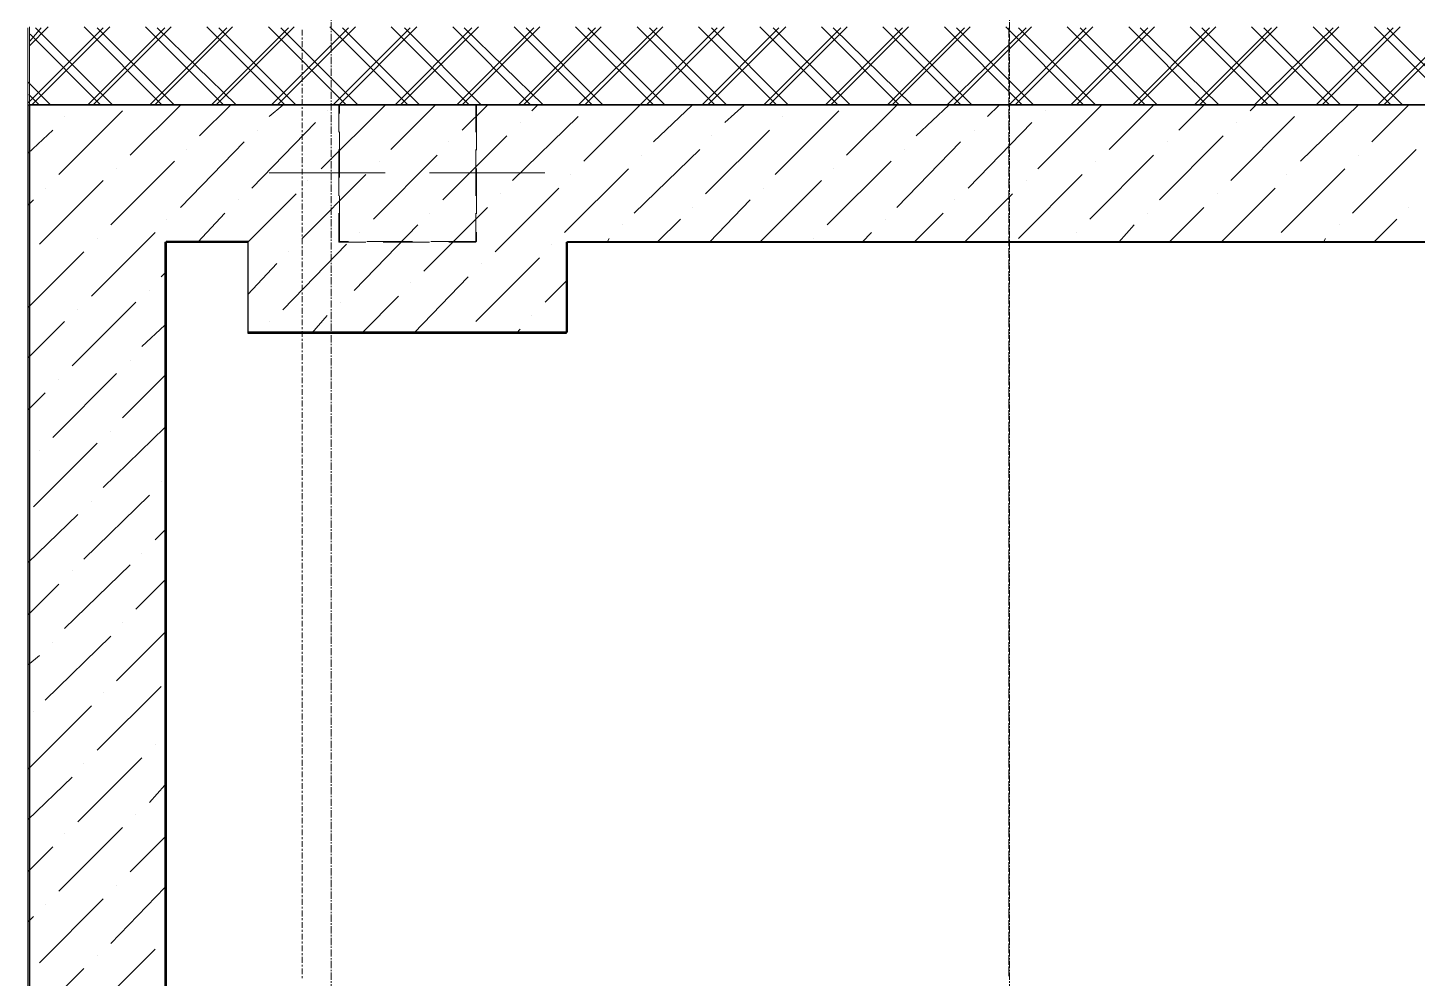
# Model space of a CAD drawing. Header units: millimetres. Extents: x -10178924 to 11692288, y -947381 to 58396.
# Drawn here: x 745756 to 748802, y -831172 to -829089 of the extents above; entities that cross this region are included whole.
import ezdxf

# ---------------------------------------------------------------- set-up
doc = ezdxf.new("R2010")
doc.units = ezdxf.units.MM
for name, pattern in [('DASHED', [564.444447, 282.222223, -282.222223]), ('GOST2.303 4', [7, 5, -2, 0]), ('осевая', [50.8, 31.75, -6.35, 6.35, -6.35])]:
    doc.linetypes.add(name, pattern=pattern)
for name, color, linetype, lineweight in [('PDF _0', 7, 'Continuous', 9), ('PDF _Стены', 7, 'Continuous', 9), ('Крыльцо', 250, 'Continuous', 9), ('Размеры осевые', 153, 'Continuous', 9), ('Стены', 7, 'Continuous', 20), ('Штрих', 7, 'Continuous', 13), ('ШТРИХОВКА', 252, 'Continuous', 15)]:
    doc.layers.add(name, color=color, linetype=linetype, lineweight=lineweight)
doc.layers.add('PDF _Крыльцо', color=2, linetype='Continuous')
doc.layers.add('PDF _Штрих', color=7, linetype='Continuous')
doc.layers.add('PDF _Размеры осевые', color=7, linetype='Continuous', true_color=0x5d6970)
doc.layers.add('PDF _штриховка', color=7, linetype='Continuous', true_color=0x95834a)

# ---------------------------------------------------------------- blocks, each defined once
blk = doc.blocks.new('A$C5282721b')
at = {"layer": 'ШТРИХОВКА', "lineweight": 9, "true_color": 0x000000, "transparency": 33554687}
h = blk.add_hatch(dxfattribs=at)
h.set_pattern_fill('ANSI37', color=18, scale=30, style=0)
h.set_pattern_definition([(45, (-41795451.25, -1495764.39), (-67.3519209, 67.3519209), []), (135, (-41795451.25, -1495764.39), (-67.3519209, -67.3519209), [])])
h.paths.add_polyline_path([(30680.879, -48296.478), (23402.93, -48296.478), (23399.762, -48466.478), (30680.879, -48466.478)])
at = {"layer": 'Крыльцо', "color": 18, "linetype": 'DASHED', "lineweight": 5, "ltscale": 20, "true_color": 0x000000, "transparency": 33554687}
blk.add_line((29693.445, -48466.478), (24375.505, -48466.478), dxfattribs=at)
at = {"layer": 'Размеры осевые', "color": 251, "linetype": 'осевая', "ltscale": 0.5, "transparency": 33554687}
for p, q in [((25550, -58512.867), (25550, -4812.867)), ((24062.718, -58512.867), (24062.718, -46412.867))]:
    blk.add_line(p, q, dxfattribs=at)
at = {"layer": 'Стены', "color": 18, "linetype": 'Continuous', "lineweight": 25, "true_color": 0x000000, "transparency": 33554687}
for p, q in [((23401.346, -48466.478), (23401.346, -56936.52)), ((23401.346, -48466.478), (30680.879, -48466.478)), ((23701.346, -48766.478), (23701.346, -51847.02)), ((23881.112, -48766.478), (23701.346, -48766.478)), ((23881.112, -48965.546), (23881.112, -48766.478)), ((24581.112, -48766.478), (26891.112, -48766.478)), ((24581.112, -48965.546), (24581.112, -48766.478)), ((24581.112, -48965.546), (23881.112, -48965.546))]:
    blk.add_line(p, q, dxfattribs=at)
at = {"layer": 'Штрих', "color": 18, "linetype": 'GOST2.303 4', "ltscale": 50, "true_color": 0x000000, "transparency": 33554687}
blk.add_line((24531.112, -48616.546), (23931.112, -48616.546), dxfattribs=at)
at = {"layer": 'Штрих', "color": 18, "linetype": 'GOST2.303 4', "ltscale": 20, "true_color": 0x000000, "transparency": 33554687}
blk.add_lwpolyline([(24081.112, -48466.546), (24381.112, -48466.546), (24381.112, -48766.546), (24081.112, -48766.546)], close=True, dxfattribs=at)
at = {"layer": 'ШТРИХОВКА', "color": 18, "lineweight": 9, "true_color": 0x000000, "transparency": 33554687}
blk.add_line((23401.346, -48466.478), (23401.346, -48296.478), dxfattribs=at)

msp = doc.modelspace()

# ---------------------------------------------------------------- linework, layer by layer
at = {"layer": 'PDF _0', "lineweight": 0}
for points in [[(745824.1, -829410.6), (745963.8, -829270.9)], [(745980.7, -829368.3), (746090.8, -829258.2)], [(746133.1, -829326), (746200.9, -829258.2)], [(746285.5, -829283.6), (746315.2, -829258.2)], [(746399.8, -829397.9), (746539.5, -829258.2)], [(746412.5, -829270.9), (746412.5, -829270.9)], [(746552.2, -829355.6), (746649.6, -829258.2)], [(746708.9, -829313.3), (746763.9, -829258.2)], [(746861.3, -829270.9), (746874, -829258.2)], [(746975.6, -829381), (747098.3, -829258.2)], [(747128, -829338.7), (747212.6, -829258.2)], [(747284.6, -829296.3), (747326.9, -829258.2)], [(747394.7, -829410.6), (747534.4, -829270.9)], [(747551.3, -829368.3), (747661.4, -829258.2)], [(747703.7, -829326), (747775.7, -829258.2)], [(747860.3, -829283.6), (747885.7, -829258.2)], [(747970.4, -829397.9), (748110.1, -829258.2)], [(747987.3, -829270.9), (747987.3, -829270.9)], [(748127, -829355.6), (748224.4, -829258.2)], [(748279.4, -829313.3), (748334.5, -829258.2)], [(748436.1, -829270.9), (748448.8, -829258.2)], [(748546.1, -829381), (748673.1, -829258.2)], [(748702.8, -829338.7), (748783.2, -829258.2)], [(745836.8, -829283.6), (745836.8, -829283.6)], [(746247.4, -829440.3), (746387.1, -829296.3)], [(746818.9, -829423.3), (746962.9, -829283.6)], [(746835.9, -829296.3), (746835.9, -829296.3)], [(747411.6, -829283.6), (747411.6, -829283.6)], [(747818, -829440.3), (747957.7, -829296.3)], [(748393.7, -829423.3), (748533.4, -829283.6)], [(748406.4, -829296.3), (748406.4, -829296.3)], [(745756.4, -829364.1), (745811.4, -829313.3)], [(746260.1, -829313.3), (746260.1, -829313.3)], [(746666.5, -829465.7), (746806.2, -829326)], [(747242.3, -829453), (747382, -829313.3)], [(747255, -829326), (747255, -829326)], [(747830.7, -829313.3), (747830.7, -829313.3)], [(748237.1, -829465.7), (748376.8, -829326)], [(746090.8, -829482.6), (746230.5, -829338.7)], [(746103.5, -829355.6), (746103.5, -829355.6)], [(746514.1, -829508), (746653.8, -829368.3)], [(746679.2, -829338.7), (746679.2, -829338.7)], [(747085.6, -829495.3), (747229.6, -829355.6)], [(747102.6, -829368.3), (747102.6, -829368.3)], [(747661.4, -829482.6), (747801.1, -829338.7)], [(747678.3, -829355.6), (747678.3, -829355.6)], [(748084.7, -829508), (748224.4, -829368.3)], [(748254, -829338.7), (748254, -829338.7)], [(748660.4, -829495.3), (748800.1, -829355.6)], [(748673.1, -829368.3), (748673.1, -829368.3)], [(745938.4, -829520.7), (746078.1, -829381)], [(745951.1, -829397.9), (745951.1, -829397.9)], [(746526.8, -829381), (746526.8, -829381)], [(746933.2, -829537.6), (747072.9, -829397.9)], [(747509, -829520.7), (747648.7, -829381)], [(747521.7, -829397.9), (747521.7, -829397.9)], [(748097.4, -829381), (748097.4, -829381)], [(748503.8, -829537.6), (748643.5, -829397.9)], [(745781.8, -829563), (745921.4, -829423.3)], [(746357.5, -829550.3), (746497.2, -829410.6)], [(746370.2, -829423.3), (746370.2, -829423.3)], [(746945.9, -829410.6), (746945.9, -829410.6)], [(747360.8, -829558.8), (747496.3, -829423.3)], [(747928.1, -829550.3), (748067.8, -829410.6)], [(747945, -829423.3), (747945, -829423.3)], [(748516.5, -829410.6), (748516.5, -829410.6)], [(745794.4, -829440.3), (745794.4, -829440.3)], [(746239, -829558.8), (746344.8, -829453)], [(746780.8, -829580), (746920.5, -829440.3)], [(746793.5, -829453), (746793.5, -829453)], [(747369.3, -829440.3), (747369.3, -829440.3)], [(747809.5, -829558.8), (747915.4, -829453)], [(748364.1, -829453), (748364.1, -829453)], [(748372.6, -829558.8), (748491.1, -829440.3)], [(745756.4, -829478.4), (745769.1, -829465.7)], [(746217.8, -829465.7), (746217.8, -829465.7)], [(746624.2, -829622.3), (746763.9, -829482.6)], [(747212.6, -829482.6), (747212.6, -829482.6)], [(747250.7, -829558.8), (747339.6, -829465.7)], [(747788.4, -829465.7), (747788.4, -829465.7)], [(748258.3, -829558.8), (748334.5, -829482.6)], [(748783.2, -829482.6), (748783.2, -829482.6)], [(746061.2, -829508), (746061.2, -829508)], [(746128.9, -829558.8), (746188.2, -829495.3)], [(746471.8, -829664.6), (746611.5, -829520.7)], [(746636.9, -829495.3), (746636.9, -829495.3)], [(747060.2, -829520.7), (747060.2, -829520.7)], [(747136.4, -829558.8), (747187.2, -829508)], [(747636, -829508), (747636, -829508)], [(747699.5, -829558.8), (747763, -829495.3)], [(748148.2, -829558.8), (748182.1, -829520.7)], [(748211.7, -829495.3), (748211.7, -829495.3)], [(748630.8, -829520.7), (748630.8, -829520.7)], [(748707, -829558.8), (748757.8, -829508)], [(745896.1, -829677.3), (746035.7, -829537.6)], [(745908.8, -829550.3), (745908.8, -829550.3)], [(746484.5, -829537.6), (746484.5, -829537.6)], [(747026.4, -829558.8), (747030.6, -829550.3)], [(747479.3, -829550.3), (747479.3, -829550.3)], [(747585.2, -829558.8), (747606.3, -829537.6)], [(748055.1, -829537.6), (748055.1, -829537.6)], [(748596.9, -829558.8), (748601.2, -829550.3)], [(745756.4, -829702.7), (745879.1, -829580)], [(746315.2, -829707), (746454.8, -829563)], [(746327.9, -829580), (746327.9, -829580)], [(746903.6, -829563), (746903.6, -829563)], [(746239, -829673.1), (746302.5, -829605.4)], [(746738.5, -829732.4), (746878.2, -829592.7)], [(746751.2, -829605.4), (746751.2, -829605.4)], [(746048.5, -829635), (746056.9, -829626.5)], [(746603, -829757.8), (746721.6, -829635)], [(746023.1, -829664.6), (746023.1, -829664.6)], [(746594.6, -829647.7), (746594.6, -829647.7)], [(746890.9, -829690), (746937.5, -829643.5)], [(745853.7, -829829.7), (745993.4, -829690)], [(746442.2, -829690), (746442.2, -829690)], [(746488.7, -829757.8), (746569.2, -829677.3)], [(745756.4, -829812.8), (745836.8, -829732.4)], [(745866.4, -829707), (745866.4, -829707)], [(746285.5, -829732.4), (746285.5, -829732.4)], [(746378.7, -829757.8), (746412.5, -829719.7)], [(746861.3, -829719.7), (746861.3, -829719.7)], [(746006.1, -829787.4), (746056.9, -829740.8)], [(746827.4, -829757.8), (746835.9, -829749.3)], [(745980.7, -829817), (745980.7, -829817)], [(745811.4, -829986.4), (745951.1, -829846.7)], [(745963.8, -829944), (746056.9, -829850.9)], [(745824.1, -829859.4), (745824.1, -829859.4)], [(745756.4, -829927.1), (745794.4, -829889)], [(745921.5, -830096.4), (746056.9, -829965.2)], [(745938.4, -829973.7), (745938.4, -829973.7)], [(745769.1, -830138.8), (745908.7, -829999.1)], [(745781.8, -830016), (745781.8, -830016)], [(746048.5, -830083.7), (746048.5, -830083.7)], [(745879.1, -830253.1), (746023, -830113.4)], [(745896.1, -830126.1), (745896.1, -830126.1)], [(745756.4, -830261.5), (745866.4, -830155.7)], [(746035.8, -830210.7), (746056.9, -830189.6)], [(746006.1, -830240.4), (746006.1, -830240.4)], [(745836.8, -830405.5), (745980.7, -830265.8)], [(745853.7, -830278.5), (745853.7, -830278.5)], [(745756.4, -830375.8), (745824.1, -830308.1)], [(745993.4, -830363.1), (746056.9, -830299.6)], [(745963.8, -830392.8), (745963.8, -830392.8)], [(745794.4, -830562.1), (745938.4, -830422.4)], [(745951.1, -830519.8), (746056.9, -830413.9)], [(745756.4, -830485.9), (745781.8, -830464.7)], [(745811.4, -830435.1), (745811.4, -830435.1)], [(745908.8, -830672.2), (746048.4, -830532.5)], [(745921.5, -830545.2), (745921.5, -830545.2)], [(745756.4, -830714.5), (745896, -830574.8)], [(745769.1, -830587.5), (745769.1, -830587.5)], [(746035.8, -830659.5), (746035.8, -830659.5)], [(745866.4, -830828.8), (746006.1, -830689.1)], [(745879.1, -830701.8), (745879.1, -830701.8)], [(745756.4, -830824.6), (745853.7, -830731.4)], [(746023.1, -830786.5), (746056.9, -830748.4)], [(745993.4, -830811.9), (745993.4, -830811.9)], [(745824.1, -830981.2), (745963.8, -830841.5)], [(745836.8, -830854.2), (745836.8, -830854.2)], [(745756.4, -830938.9), (745811.4, -830883.8)], [(745980.7, -830938.9), (746056.9, -830862.7)], [(745938.4, -831095.5), (746056.9, -830972.7)], [(745951.1, -830968.5), (745951.1, -830968.5)], [(745781.8, -831137.8), (745921.4, -830998.1)], [(745794.4, -831010.8), (745794.4, -831010.8)], [(745756.4, -831048.9), (745769.1, -831036.2)], [(745896.1, -831247.9), (746035.7, -831108.2)], [(745908.8, -831120.9), (745908.8, -831120.9)], [(745756.4, -831273.3), (745879.1, -831150.5)]]:
    msp.add_lwpolyline(points, dxfattribs=at)
at = {"layer": 'PDF _Крыльцо', "lineweight": 5}
msp.add_lwpolyline([(752051.4, -829258.2), (746730.2, -829258.2)], dxfattribs=at)
at = {"layer": 'PDF _Размеры осевые', "lineweight": 9}
for points in [[(746357.5, -829105.8), (746357.5, -829093.1)], [(747906.9, -829110.1), (747906.9, -829093.1), (747906.9, -829088.9)], [(746357.5, -829114.3), (746357.5, -829110.1)], [(746357.5, -829131.2), (746357.5, -829118.5)], [(747906.9, -829135.5), (747906.9, -829118.5), (747906.9, -829114.3)], [(746357.5, -829139.7), (746357.5, -829135.5)], [(746357.5, -829156.6), (746357.5, -829143.9)], [(747906.9, -829160.9), (747906.9, -829143.9), (747906.9, -829139.7)], [(746357.5, -829165.1), (746357.5, -829160.9)], [(746357.5, -829182), (746357.5, -829169.3)], [(747906.9, -829186.3), (747906.9, -829169.3), (747906.9, -829165.1)], [(746357.5, -829190.5), (746357.5, -829186.3)], [(746357.5, -829207.4), (746357.5, -829194.7)], [(746357.5, -829215.9), (746357.5, -829211.7)], [(747906.9, -829211.7), (747906.9, -829194.7), (747906.9, -829190.5)], [(747906.9, -829237.1), (747906.9, -829220.1), (747906.9, -829215.9)], [(746357.5, -829232.8), (746357.5, -829220.1)], [(746357.5, -829241.3), (746357.5, -829237.1)], [(746357.5, -829258.2), (746357.5, -829245.5)], [(747906.9, -829262.5), (747906.9, -829245.5), (747906.9, -829241.3)], [(746357.5, -829266.7), (746357.5, -829262.5)], [(746357.5, -829283.6), (746357.5, -829270.9)], [(747906.9, -829287.9), (747906.9, -829270.9), (747906.9, -829266.7)], [(746357.5, -829292.1), (746357.5, -829287.9)], [(746357.5, -829309), (746357.5, -829296.3)], [(747906.9, -829313.3), (747906.9, -829296.3), (747906.9, -829292.1)], [(746357.5, -829317.5), (746357.5, -829313.3)], [(746357.5, -829334.4), (746357.5, -829321.7)], [(747906.9, -829338.7), (747906.9, -829321.7), (747906.9, -829317.5)], [(746357.5, -829342.9), (746357.5, -829338.7)], [(746357.5, -829359.8), (746357.5, -829347.1)], [(746357.5, -829368.3), (746357.5, -829364.1)], [(747906.9, -829364.1), (747906.9, -829347.1), (747906.9, -829342.9)], [(747906.9, -829389.5), (747906.9, -829372.5), (747906.9, -829368.3)], [(746357.5, -829385.2), (746357.5, -829372.5)], [(746357.5, -829393.7), (746357.5, -829389.5)], [(746357.5, -829410.6), (746357.5, -829397.9)], [(747906.9, -829414.9), (747906.9, -829397.9), (747906.9, -829393.7)], [(746357.5, -829419.1), (746357.5, -829414.9)], [(746357.5, -829436), (746357.5, -829423.3)], [(747906.9, -829440.3), (747906.9, -829423.3), (747906.9, -829419.1)], [(746357.5, -829444.5), (746357.5, -829440.3)], [(746357.5, -829461.4), (746357.5, -829448.7)], [(747906.9, -829465.7), (747906.9, -829448.7), (747906.9, -829444.5)], [(746357.5, -829469.9), (746357.5, -829465.7)], [(746357.5, -829486.8), (746357.5, -829474.1)], [(747906.9, -829491.1), (747906.9, -829474.1), (747906.9, -829469.9)], [(746357.5, -829495.3), (746357.5, -829491.1)], [(746357.5, -829512.2), (746357.5, -829499.5)], [(746357.5, -829520.7), (746357.5, -829516.5)], [(747906.9, -829516.5), (747906.9, -829499.5), (747906.9, -829495.3)], [(747906.9, -829541.9), (747906.9, -829524.9), (747906.9, -829520.7)], [(746357.5, -829537.6), (746357.5, -829524.9)], [(746357.5, -829546.1), (746357.5, -829541.9)], [(746357.5, -829563), (746357.5, -829550.3)], [(747906.9, -829567.3), (747906.9, -829550.3), (747906.9, -829546.1)], [(746357.5, -829571.5), (746357.5, -829567.3)], [(746357.5, -829588.4), (746357.5, -829575.7)], [(747906.9, -829592.7), (747906.9, -829575.7), (747906.9, -829571.5)], [(746357.5, -829596.9), (746357.5, -829592.7)], [(746357.5, -829613.8), (746357.5, -829601.1)], [(747906.9, -829618.1), (747906.9, -829601.1), (747906.9, -829596.9)], [(746357.5, -829622.3), (746357.5, -829618.1)], [(746357.5, -829639.2), (746357.5, -829626.5)], [(747906.9, -829643.5), (747906.9, -829626.5), (747906.9, -829622.3)], [(746357.5, -829647.7), (746357.5, -829643.5)], [(746357.5, -829664.6), (746357.5, -829651.9)], [(746357.5, -829673.1), (746357.5, -829668.9)], [(747906.9, -829668.9), (747906.9, -829651.9), (747906.9, -829647.7)], [(747906.9, -829694.3), (747906.9, -829677.3), (747906.9, -829673.1)], [(746357.5, -829690), (746357.5, -829677.3)], [(746357.5, -829698.5), (746357.5, -829694.3)], [(746357.5, -829715.4), (746357.5, -829702.7)], [(747906.9, -829719.7), (747906.9, -829702.7), (747906.9, -829698.5)], [(746357.5, -829723.9), (746357.5, -829719.7)], [(746357.5, -829740.8), (746357.5, -829728.1)], [(747906.9, -829745.1), (747906.9, -829728.1), (747906.9, -829723.9)], [(746357.5, -829749.3), (746357.5, -829745.1)], [(746357.5, -829766.2), (746357.5, -829753.5)], [(747906.9, -829770.5), (747906.9, -829753.5), (747906.9, -829749.3)], [(746357.5, -829774.7), (746357.5, -829770.5)], [(746357.5, -829791.6), (746357.5, -829778.9)], [(747906.9, -829795.9), (747906.9, -829778.9), (747906.9, -829774.7)], [(746357.5, -829800.1), (746357.5, -829795.9)], [(746357.5, -829817), (746357.5, -829804.3)], [(746357.5, -829825.5), (746357.5, -829821.3)], [(747906.9, -829821.3), (747906.9, -829804.3), (747906.9, -829800.1)], [(746357.5, -829842.4), (746357.5, -829829.7)], [(746357.5, -829850.9), (746357.5, -829846.7)], [(746357.5, -829867.8), (746357.5, -829855.1)], [(747906.9, -829846.7), (747906.9, -829829.7), (747906.9, -829825.5)], [(747906.9, -829872.1), (747906.9, -829855.1), (747906.9, -829850.9)], [(746357.5, -829876.3), (746357.5, -829872.1)], [(746357.5, -829893.2), (746357.5, -829880.5)], [(747906.9, -829897.5), (747906.9, -829880.5), (747906.9, -829876.3)], [(746357.5, -829901.7), (746357.5, -829897.5)], [(746357.5, -829918.6), (746357.5, -829905.9)], [(747906.9, -829922.9), (747906.9, -829905.9), (747906.9, -829901.7)], [(746357.5, -829927.1), (746357.5, -829922.9)], [(746357.5, -829944), (746357.5, -829931.3)], [(747906.9, -829948.3), (747906.9, -829931.3), (747906.9, -829927.1)], [(746357.5, -829952.5), (746357.5, -829948.3)], [(746357.5, -829969.4), (746357.5, -829956.7)], [(746357.5, -829977.9), (746357.5, -829973.7)], [(747906.9, -829973.7), (747906.9, -829956.7), (747906.9, -829952.5)], [(746357.5, -829994.8), (746357.5, -829982.1)], [(746357.5, -830003.3), (746357.5, -829999.1)], [(746357.5, -830020.2), (746357.5, -830007.5)], [(747906.9, -829999.1), (747906.9, -829982.1), (747906.9, -829977.9)], [(747906.9, -830024.5), (747906.9, -830007.5), (747906.9, -830003.3)], [(746357.5, -830028.7), (746357.5, -830024.5)], [(746357.5, -830045.6), (746357.5, -830032.9)], [(747906.9, -830049.9), (747906.9, -830032.9), (747906.9, -830028.7)], [(746357.5, -830054.1), (746357.5, -830049.9)], [(746357.5, -830071), (746357.5, -830058.3)], [(747906.9, -830075.3), (747906.9, -830058.3), (747906.9, -830054.1)], [(746357.5, -830079.5), (746357.5, -830075.3)], [(746357.5, -830096.4), (746357.5, -830083.7)], [(747906.9, -830100.7), (747906.9, -830083.7), (747906.9, -830079.5)], [(746357.5, -830104.9), (746357.5, -830100.7)], [(746357.5, -830121.8), (746357.5, -830109.1)], [(746357.5, -830130.3), (746357.5, -830126.1)], [(747906.9, -830126.1), (747906.9, -830109.1), (747906.9, -830104.9)], [(746357.5, -830147.2), (746357.5, -830134.5)], [(746357.5, -830155.7), (746357.5, -830151.5)], [(746357.5, -830172.6), (746357.5, -830159.9)], [(747906.9, -830151.5), (747906.9, -830134.5), (747906.9, -830130.3)], [(747906.9, -830176.9), (747906.9, -830159.9), (747906.9, -830155.7)], [(746357.5, -830181.1), (746357.5, -830176.9)], [(746357.5, -830198), (746357.5, -830185.3)], [(747906.9, -830202.3), (747906.9, -830185.3), (747906.9, -830181.1)], [(746357.5, -830206.5), (746357.5, -830202.3)], [(746357.5, -830223.4), (746357.5, -830210.7)], [(747906.9, -830227.7), (747906.9, -830210.7), (747906.9, -830206.5)], [(746357.5, -830231.9), (746357.5, -830227.7)], [(746357.5, -830248.8), (746357.5, -830236.1)], [(747906.9, -830253.1), (747906.9, -830236.1), (747906.9, -830231.9)], [(746357.5, -830257.3), (746357.5, -830253.1)], [(746357.5, -830274.2), (746357.5, -830261.5)], [(746357.5, -830282.7), (746357.5, -830278.5)], [(747906.9, -830278.5), (747906.9, -830261.5), (747906.9, -830257.3)], [(746357.5, -830299.6), (746357.5, -830286.9)], [(746357.5, -830308.1), (746357.5, -830303.9)], [(746357.5, -830325), (746357.5, -830312.3)], [(747906.9, -830303.9), (747906.9, -830286.9), (747906.9, -830282.7)], [(747906.9, -830329.3), (747906.9, -830312.3), (747906.9, -830308.1)], [(746357.5, -830333.5), (746357.5, -830329.3)], [(746357.5, -830350.4), (746357.5, -830337.7)], [(747906.9, -830354.7), (747906.9, -830337.7), (747906.9, -830333.5)], [(746357.5, -830358.9), (746357.5, -830354.7)], [(746357.5, -830375.8), (746357.5, -830363.1)], [(747906.9, -830380.1), (747906.9, -830363.1), (747906.9, -830358.9)], [(746357.5, -830384.3), (746357.5, -830380.1)], [(746357.5, -830401.2), (746357.5, -830388.5)], [(747906.9, -830405.5), (747906.9, -830388.5), (747906.9, -830384.3)], [(746357.5, -830409.7), (746357.5, -830405.5)], [(746357.5, -830426.6), (746357.5, -830413.9)], [(746357.5, -830435.1), (746357.5, -830430.9)], [(747906.9, -830430.9), (747906.9, -830413.9), (747906.9, -830409.7)], [(746357.5, -830452), (746357.5, -830439.3)], [(746357.5, -830460.5), (746357.5, -830456.3)], [(746357.5, -830477.4), (746357.5, -830464.7)], [(747906.9, -830456.3), (747906.9, -830439.3), (747906.9, -830435.1)], [(747906.9, -830481.7), (747906.9, -830464.7), (747906.9, -830460.5)], [(746357.5, -830485.9), (746357.5, -830481.7)], [(746357.5, -830502.8), (746357.5, -830490.1)], [(747906.9, -830507.1), (747906.9, -830490.1), (747906.9, -830485.9)], [(746357.5, -830511.3), (746357.5, -830507.1)], [(746357.5, -830528.2), (746357.5, -830515.5)], [(747906.9, -830532.5), (747906.9, -830515.5), (747906.9, -830511.3)], [(746357.5, -830536.7), (746357.5, -830532.5)], [(746357.5, -830553.6), (746357.5, -830540.9)], [(747906.9, -830557.9), (747906.9, -830540.9), (747906.9, -830536.7)], [(746357.5, -830562.1), (746357.5, -830557.9)], [(746357.5, -830579), (746357.5, -830566.3)], [(746357.5, -830587.5), (746357.5, -830583.3)], [(747906.9, -830583.3), (747906.9, -830566.3), (747906.9, -830562.1)], [(746357.5, -830604.4), (746357.5, -830591.7)], [(746357.5, -830612.9), (746357.5, -830608.7)], [(746357.5, -830629.8), (746357.5, -830617.1)], [(747906.9, -830608.7), (747906.9, -830591.7), (747906.9, -830587.5)], [(747906.9, -830634.1), (747906.9, -830617.1), (747906.9, -830612.9)], [(746357.5, -830638.3), (746357.5, -830634.1)], [(746357.5, -830655.2), (746357.5, -830642.5)], [(747906.9, -830659.5), (747906.9, -830642.5), (747906.9, -830638.3)], [(746357.5, -830663.7), (746357.5, -830659.5)], [(746357.5, -830680.6), (746357.5, -830667.9)], [(747906.9, -830684.9), (747906.9, -830667.9), (747906.9, -830663.7)], [(746357.5, -830689.1), (746357.5, -830684.9)], [(746357.5, -830706), (746357.5, -830693.3)], [(747906.9, -830710.3), (747906.9, -830693.3), (747906.9, -830689.1)], [(746357.5, -830714.5), (746357.5, -830710.3)], [(746357.5, -830731.4), (746357.5, -830718.7)], [(746357.5, -830739.9), (746357.5, -830735.7)], [(747906.9, -830735.7), (747906.9, -830718.7), (747906.9, -830714.5)], [(746357.5, -830756.8), (746357.5, -830744.1)], [(746357.5, -830765.3), (746357.5, -830761.1)], [(746357.5, -830782.2), (746357.5, -830769.5)], [(747906.9, -830761.1), (747906.9, -830744.1), (747906.9, -830739.9)], [(747906.9, -830786.5), (747906.9, -830769.5), (747906.9, -830765.3)], [(746357.5, -830790.7), (746357.5, -830786.5)], [(746357.5, -830807.6), (746357.5, -830794.9)], [(747906.9, -830811.9), (747906.9, -830794.9), (747906.9, -830790.7)], [(746357.5, -830816.1), (746357.5, -830811.9)], [(746357.5, -830833), (746357.5, -830820.3)], [(747906.9, -830837.3), (747906.9, -830820.3), (747906.9, -830816.1)], [(746357.5, -830841.5), (746357.5, -830837.3)], [(746357.5, -830858.4), (746357.5, -830845.7)], [(747906.9, -830862.7), (747906.9, -830845.7), (747906.9, -830841.5)], [(746357.5, -830866.9), (746357.5, -830862.7)], [(746357.5, -830883.8), (746357.5, -830871.1)], [(746357.5, -830892.3), (746357.5, -830888.1)], [(747906.9, -830888.1), (747906.9, -830871.1), (747906.9, -830866.9)], [(746357.5, -830909.2), (746357.5, -830896.5)], [(746357.5, -830917.7), (746357.5, -830913.5)], [(746357.5, -830934.6), (746357.5, -830921.9)], [(747906.9, -830913.5), (747906.9, -830896.5), (747906.9, -830892.3)], [(747906.9, -830938.9), (747906.9, -830921.9), (747906.9, -830917.7)], [(746357.5, -830943.1), (746357.5, -830938.9)], [(746357.5, -830960), (746357.5, -830947.3)], [(747906.9, -830964.3), (747906.9, -830947.3), (747906.9, -830943.1)], [(746357.5, -830968.5), (746357.5, -830964.3)], [(746357.5, -830985.4), (746357.5, -830972.7)], [(747906.9, -830989.7), (747906.9, -830972.7), (747906.9, -830968.5)], [(746357.5, -830993.9), (746357.5, -830989.7)], [(746357.5, -831010.8), (746357.5, -830998.1)], [(747906.9, -831015.1), (747906.9, -830998.1), (747906.9, -830993.9)], [(746357.5, -831019.3), (746357.5, -831015.1)], [(746357.5, -831036.2), (746357.5, -831023.5)], [(746357.5, -831044.7), (746357.5, -831040.5)], [(747906.9, -831040.5), (747906.9, -831023.5), (747906.9, -831019.3)], [(746357.5, -831061.6), (746357.5, -831048.9)], [(746357.5, -831070.1), (746357.5, -831065.9)], [(747906.9, -831065.9), (747906.9, -831048.9), (747906.9, -831044.7)], [(747906.9, -831091.3), (747906.9, -831074.3), (747906.9, -831070.1)], [(746357.5, -831087), (746357.5, -831074.3)], [(746357.5, -831095.5), (746357.5, -831091.3)], [(746357.5, -831112.4), (746357.5, -831099.7)], [(747906.9, -831116.7), (747906.9, -831099.7), (747906.9, -831095.5)], [(746357.5, -831120.9), (746357.5, -831116.7)], [(746357.5, -831137.8), (746357.5, -831125.1)], [(747906.9, -831142.1), (747906.9, -831125.1), (747906.9, -831120.9)], [(746357.5, -831146.3), (746357.5, -831142.1)], [(746357.5, -831163.2), (746357.5, -831150.5)], [(747906.9, -831167.5), (747906.9, -831150.5), (747906.9, -831146.3)], [(746357.5, -831171.7), (746357.5, -831167.5)]]:
    msp.add_lwpolyline(points, dxfattribs=at)
at = {"layer": 'PDF _Стены', "color": 251, "lineweight": 25, "true_color": 0x545454}
for points in [[(753037.4, -829258.2), (745756.4, -829258.2), (745756.4, -837728.8)], [(746056.9, -829558.8), (746056.9, -832636.3)], [(746057, -829558.8), (746239, -829558.8), (746239, -829757.8), (746937.5, -829757.8), (746937.5, -829558.8), (749248.8, -829558.8)]]:
    msp.add_lwpolyline(points, dxfattribs=at)
at = {"layer": 'PDF _Штрих', "lineweight": 13}
for points in [[(746437.9, -829317.5), (746437.9, -829258.2), (746497.2, -829258.2)], [(746535.3, -829258.2), (746636.9, -829258.2)], [(746679.2, -829258.2), (746738.5, -829258.2), (746738.5, -829317.5)], [(746437.9, -829457.2), (746437.9, -829355.6)], [(746738.5, -829355.6), (746738.5, -829457.2)], [(746535.3, -829406.4), (746285.5, -829406.4)], [(746886.7, -829406.4), (746636.9, -829406.4)], [(746497.2, -829558.8), (746437.9, -829558.8), (746437.9, -829495.3)], [(746738.5, -829495.3), (746738.5, -829558.8), (746679.2, -829558.8)], [(746636.9, -829558.8), (746535.3, -829558.8)]]:
    msp.add_lwpolyline(points, dxfattribs=at)
at = {"layer": 'PDF _штриховка', "color": 251, "lineweight": 9, "true_color": 0x636466}
for points in [[(745756.4, -829254), (745921.4, -829088.9)], [(745760.6, -829118.5), (745786, -829088.9)], [(745942.6, -829258.2), (745773.3, -829088.9)], [(745887.6, -829258.2), (746056.9, -829088.9)], [(746078.1, -829258.2), (745908.8, -829088.9)], [(746023.1, -829258.2), (746192.4, -829088.9)], [(746213.6, -829258.2), (746040, -829088.9)], [(746158.5, -829258.2), (746327.8, -829088.9)], [(746344.8, -829258.2), (746175.5, -829088.9)], [(746289.8, -829258.2), (746459.1, -829088.9)], [(746480.3, -829258.2), (746310.9, -829088.9)], [(746425.2, -829258.2), (746594.5, -829088.9)], [(746615.7, -829258.2), (746446.4, -829088.9)], [(746560.7, -829258.2), (746730, -829088.9)], [(746751.2, -829258.2), (746581.9, -829088.9)], [(746696.2, -829258.2), (746865.5, -829088.9)], [(746886.7, -829258.2), (746713.1, -829088.9)], [(746831.6, -829258.2), (747001, -829088.9)], [(747017.9, -829258.2), (746848.6, -829088.9)], [(746962.9, -829258.2), (747136.4, -829088.9)], [(747153.4, -829258.2), (746984, -829088.9)], [(747098.3, -829258.2), (747267.7, -829088.9)], [(747288.8, -829258.2), (747119.5, -829088.9)], [(747233.8, -829258.2), (747403.1, -829088.9)], [(747424.3, -829258.2), (747255, -829088.9)], [(747369.3, -829258.2), (747538.6, -829088.9)], [(747559.8, -829258.2), (747390.4, -829088.9)], [(747504.7, -829258.2), (747674.1, -829088.9)], [(747695.2, -829258.2), (747521.7, -829088.9)], [(747640.2, -829258.2), (747809.5, -829088.9)], [(747826.5, -829258.2), (747657.1, -829088.9)], [(747771.4, -829258.2), (747945, -829088.9)], [(747961.9, -829258.2), (747792.6, -829088.9)], [(747906.9, -829258.2), (748076.2, -829088.9)], [(748097.4, -829258.2), (747928.1, -829088.9)], [(748042.4, -829258.2), (748211.7, -829088.9)], [(748232.9, -829258.2), (748063.5, -829088.9)], [(748177.8, -829258.2), (748347.2, -829088.9)], [(748368.3, -829258.2), (748194.8, -829088.9)], [(748313.3, -829258.2), (748482.6, -829088.9)], [(748499.6, -829258.2), (748330.2, -829088.9)], [(748444.5, -829258.2), (748618.1, -829088.9)], [(748635, -829258.2), (748465.7, -829088.9)], [(748580, -829258.2), (748749.3, -829088.9)], [(748770.5, -829258.2), (748601.2, -829088.9)], [(748715.5, -829258.2), (748884.8, -829088.9)], [(748906, -829258.2), (748736.6, -829088.9)], [(745807.1, -829258.2), (745756.4, -829207.4)]]:
    msp.add_lwpolyline(points, dxfattribs=at)
at = {"layer": 'PDF _штриховка', "lineweight": 9}
msp.add_lwpolyline([(745756.4, -829258.2), (745756.4, -829088.9)], dxfattribs=at)

# ---------------------------------------------------------------- block references
msp.add_blockref('A$C5282721b', (722358.6, -780790.4))

doc.saveas('drawing.dxf')
